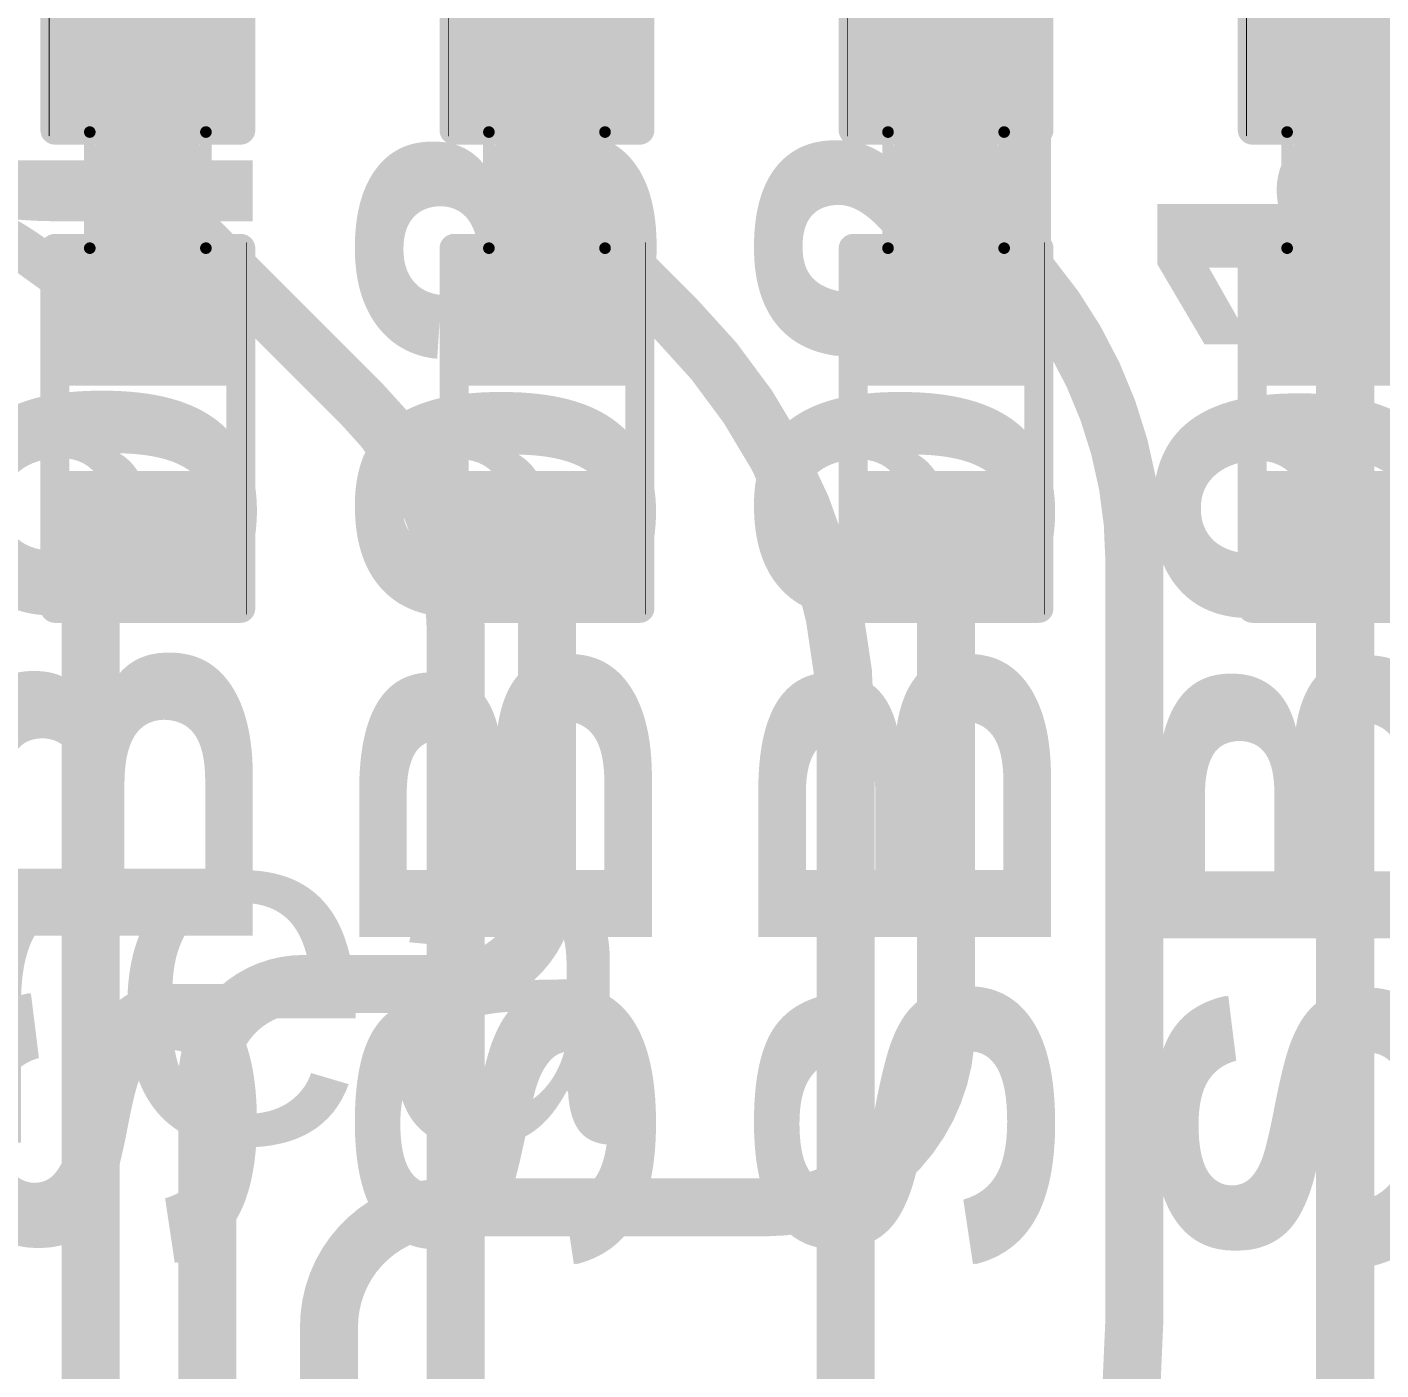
# Model space of a CAD drawing. Header units: inches. Extents: x 3 to 457, y -41 to 239.
# Drawn here: x 114.78 to 120.71, y 149.26 to 155.14 of the extents above; entities that cross this region are included whole.
import ezdxf

# ---------------------------------------------------------------- set-up
doc = ezdxf.new("R2010")
doc.units = ezdxf.units.IN
for name, color, linetype in [('Bottom Layer', 5, 'Continuous'), ('Drill Drawing', 1, 'Continuous'), ('Fabrication', 76, 'Continuous'), ('Top Layer', 1, 'Continuous'), ('Top Overlay', 2, 'Continuous'), ('Top Paste', 8, 'Continuous'), ('Top Solder', 216, 'Continuous'), ('Via Holes', 16, 'Continuous')]:
    doc.layers.add(name, color=color, linetype=linetype)
doc.styles.add('Arial', font='', dxfattribs={"height": 0.2})
doc.styles.add('Arial Black_Bold', font='', dxfattribs={"height": 0.2})
doc.styles.get('Arial').set_extended_font_data('Arial')
doc.styles.get('Arial Black_Bold').set_extended_font_data('Arial Black', bold=True)

# ---------------------------------------------------------------- blocks, each defined once
blk = doc.blocks.new('S______B______0402_151')
at = {"layer": 'Top Layer'}
for points in [[(-0.6985, -0.3175), (-0.6985, 0.3175), (-0.2413, 0.3175), (-0.2413, -0.3175)], [(0.2413, -0.3175), (0.2413, 0.3175), (0.6985, 0.3175), (0.6985, -0.3175)]]:
    blk.add_hatch(color=1, dxfattribs=at).paths.add_polyline_path(points)
at = {"layer": 'Top Paste'}
for points in [[(-0.6985, -0.3175), (-0.6985, 0.3175), (-0.2413, 0.3175), (-0.2413, -0.3175)], [(0.2413, -0.3175), (0.2413, 0.3175), (0.6985, 0.3175), (0.6985, -0.3175)]]:
    blk.add_hatch(color=8, dxfattribs=at).paths.add_polyline_path(points)
at = {"layer": 'Top Solder'}
for points in [[(-0.7535, -0.3725), (-0.7535, 0.3725), (-0.1863, 0.3725), (-0.1863, -0.3725)], [(0.1863, -0.3725), (0.1863, 0.3725), (0.7535, 0.3725), (0.7535, -0.3725)]]:
    blk.add_hatch(color=216, dxfattribs=at).paths.add_polyline_path(points)
at = {"layer": 'Top Overlay'}
for points in [[(-0.7874, 0.4064, 0.127, 0.127, 0), (-0.7874, -0.4064, 0.127, 0.127, 0)], [(-0.7874, 0.4064, 0.127, 0.127, 0), (0.7874, 0.4064, 0.127, 0.127, 0)], [(0.7874, 0.4064, 0.127, 0.127, 0), (0.7874, -0.4064, 0.127, 0.127, 0)], [(-0.7874, -0.4064, 0.127, 0.127, 0), (0.7874, -0.4064, 0.127, 0.127, 0)], [(-0.8128, -0.4318, 0.00323, 0.00323, 0), (0.8128, -0.4318, 0.00323, 0.00323, 0)]]:
    blk.add_lwpolyline(points, format="xyseb", dxfattribs=at)
for points in [[(-0.8191, 0.4064, 0.0635, 0.0635, 1), (-0.7556, 0.4064, 0.0635, 0.0635, 1)], [(-0.8191, 0.4064, 0.0635, 0.0635, 1), (-0.7556, 0.4064, 0.0635, 0.0635, 1)], [(0.7556, 0.4064, 0.0635, 0.0635, 1), (0.8191, 0.4064, 0.0635, 0.0635, 1)], [(0.7556, 0.4064, 0.0635, 0.0635, 1), (0.8191, 0.4064, 0.0635, 0.0635, 1)], [(-0.8191, -0.4064, 0.0635, 0.0635, 1), (-0.7556, -0.4064, 0.0635, 0.0635, 1)], [(-0.8191, -0.4064, 0.0635, 0.0635, 1), (-0.7556, -0.4064, 0.0635, 0.0635, 1)], [(0.7556, -0.4064, 0.0635, 0.0635, 1), (0.8191, -0.4064, 0.0635, 0.0635, 1)], [(0.7556, -0.4064, 0.0635, 0.0635, 1), (0.8191, -0.4064, 0.0635, 0.0635, 1)], [(-0.8136, -0.4318, 0.00161, 0.00161, 1), (-0.812, -0.4318, 0.00161, 0.00161, 1)], [(0.812, -0.4318, 0.00161, 0.00161, 1), (0.8136, -0.4318, 0.00161, 0.00161, 1)]]:
    blk.add_lwpolyline(points, format="xyseb", close=True, dxfattribs=at)
at = {"layer": 'Top Overlay', "style": 'Arial Black_Bold'}
blk.add_text('SB91', height=1.27, dxfattribs=at).set_placement((-3.7214, -0.4485))
blk = doc.blocks.new('S______B______0402_152')
at = {"layer": 'Top Layer'}
for points in [[(-0.6985, -0.3175), (-0.6985, 0.3175), (-0.2413, 0.3175), (-0.2413, -0.3175)], [(0.2413, -0.3175), (0.2413, 0.3175), (0.6985, 0.3175), (0.6985, -0.3175)]]:
    blk.add_hatch(color=1, dxfattribs=at).paths.add_polyline_path(points)
at = {"layer": 'Top Paste'}
for points in [[(-0.6985, -0.3175), (-0.6985, 0.3175), (-0.2413, 0.3175), (-0.2413, -0.3175)], [(0.2413, -0.3175), (0.2413, 0.3175), (0.6985, 0.3175), (0.6985, -0.3175)]]:
    blk.add_hatch(color=8, dxfattribs=at).paths.add_polyline_path(points)
at = {"layer": 'Top Solder'}
for points in [[(-0.7535, -0.3725), (-0.7535, 0.3725), (-0.1863, 0.3725), (-0.1863, -0.3725)], [(0.1863, -0.3725), (0.1863, 0.3725), (0.7535, 0.3725), (0.7535, -0.3725)]]:
    blk.add_hatch(color=216, dxfattribs=at).paths.add_polyline_path(points)
at = {"layer": 'Top Overlay'}
for points in [[(-0.7874, 0.4064, 0.127, 0.127, 0), (-0.7874, -0.4064, 0.127, 0.127, 0)], [(-0.7874, 0.4064, 0.127, 0.127, 0), (0.7874, 0.4064, 0.127, 0.127, 0)], [(0.7874, 0.4064, 0.127, 0.127, 0), (0.7874, -0.4064, 0.127, 0.127, 0)], [(-0.7874, -0.4064, 0.127, 0.127, 0), (0.7874, -0.4064, 0.127, 0.127, 0)], [(-0.8128, -0.4318, 0.00323, 0.00323, 0), (0.8128, -0.4318, 0.00323, 0.00323, 0)]]:
    blk.add_lwpolyline(points, format="xyseb", dxfattribs=at)
for points in [[(-0.8191, 0.4064, 0.0635, 0.0635, 1), (-0.7556, 0.4064, 0.0635, 0.0635, 1)], [(-0.8191, 0.4064, 0.0635, 0.0635, 1), (-0.7556, 0.4064, 0.0635, 0.0635, 1)], [(0.7556, 0.4064, 0.0635, 0.0635, 1), (0.8191, 0.4064, 0.0635, 0.0635, 1)], [(0.7556, 0.4064, 0.0635, 0.0635, 1), (0.8191, 0.4064, 0.0635, 0.0635, 1)], [(-0.8191, -0.4064, 0.0635, 0.0635, 1), (-0.7556, -0.4064, 0.0635, 0.0635, 1)], [(-0.8191, -0.4064, 0.0635, 0.0635, 1), (-0.7556, -0.4064, 0.0635, 0.0635, 1)], [(0.7556, -0.4064, 0.0635, 0.0635, 1), (0.8191, -0.4064, 0.0635, 0.0635, 1)], [(0.7556, -0.4064, 0.0635, 0.0635, 1), (0.8191, -0.4064, 0.0635, 0.0635, 1)], [(-0.8136, -0.4318, 0.00161, 0.00161, 1), (-0.812, -0.4318, 0.00161, 0.00161, 1)], [(0.812, -0.4318, 0.00161, 0.00161, 1), (0.8136, -0.4318, 0.00161, 0.00161, 1)]]:
    blk.add_lwpolyline(points, format="xyseb", close=True, dxfattribs=at)
at = {"layer": 'Top Overlay', "style": 'Arial Black_Bold'}
blk.add_text('SB93', height=1.27, dxfattribs=at).set_placement((-3.7155, -0.4485))
blk = doc.blocks.new('S______B______0402_153')
at = {"layer": 'Top Layer'}
for points in [[(-0.6985, -0.3175), (-0.6985, 0.3175), (-0.2413, 0.3175), (-0.2413, -0.3175)], [(0.2413, -0.3175), (0.2413, 0.3175), (0.6985, 0.3175), (0.6985, -0.3175)]]:
    blk.add_hatch(color=1, dxfattribs=at).paths.add_polyline_path(points)
at = {"layer": 'Top Paste'}
for points in [[(-0.6985, -0.3175), (-0.6985, 0.3175), (-0.2413, 0.3175), (-0.2413, -0.3175)], [(0.2413, -0.3175), (0.2413, 0.3175), (0.6985, 0.3175), (0.6985, -0.3175)]]:
    blk.add_hatch(color=8, dxfattribs=at).paths.add_polyline_path(points)
at = {"layer": 'Top Solder'}
for points in [[(-0.7535, -0.3725), (-0.7535, 0.3725), (-0.1863, 0.3725), (-0.1863, -0.3725)], [(0.1863, -0.3725), (0.1863, 0.3725), (0.7535, 0.3725), (0.7535, -0.3725)]]:
    blk.add_hatch(color=216, dxfattribs=at).paths.add_polyline_path(points)
at = {"layer": 'Top Overlay'}
for points in [[(-0.7874, 0.4064, 0.127, 0.127, 0), (-0.7874, -0.4064, 0.127, 0.127, 0)], [(-0.7874, 0.4064, 0.127, 0.127, 0), (0.7874, 0.4064, 0.127, 0.127, 0)], [(0.7874, 0.4064, 0.127, 0.127, 0), (0.7874, -0.4064, 0.127, 0.127, 0)], [(-0.7874, -0.4064, 0.127, 0.127, 0), (0.7874, -0.4064, 0.127, 0.127, 0)], [(-0.8128, -0.4318, 0.00323, 0.00323, 0), (0.8128, -0.4318, 0.00323, 0.00323, 0)]]:
    blk.add_lwpolyline(points, format="xyseb", dxfattribs=at)
for points in [[(-0.8191, 0.4064, 0.0635, 0.0635, 1), (-0.7556, 0.4064, 0.0635, 0.0635, 1)], [(-0.8191, 0.4064, 0.0635, 0.0635, 1), (-0.7556, 0.4064, 0.0635, 0.0635, 1)], [(0.7556, 0.4064, 0.0635, 0.0635, 1), (0.8191, 0.4064, 0.0635, 0.0635, 1)], [(0.7556, 0.4064, 0.0635, 0.0635, 1), (0.8191, 0.4064, 0.0635, 0.0635, 1)], [(-0.8191, -0.4064, 0.0635, 0.0635, 1), (-0.7556, -0.4064, 0.0635, 0.0635, 1)], [(-0.8191, -0.4064, 0.0635, 0.0635, 1), (-0.7556, -0.4064, 0.0635, 0.0635, 1)], [(0.7556, -0.4064, 0.0635, 0.0635, 1), (0.8191, -0.4064, 0.0635, 0.0635, 1)], [(0.7556, -0.4064, 0.0635, 0.0635, 1), (0.8191, -0.4064, 0.0635, 0.0635, 1)], [(-0.8136, -0.4318, 0.00161, 0.00161, 1), (-0.812, -0.4318, 0.00161, 0.00161, 1)], [(0.812, -0.4318, 0.00161, 0.00161, 1), (0.8136, -0.4318, 0.00161, 0.00161, 1)]]:
    blk.add_lwpolyline(points, format="xyseb", close=True, dxfattribs=at)
at = {"layer": 'Top Overlay', "style": 'Arial Black_Bold'}
blk.add_text('SB92', height=1.27, dxfattribs=at).set_placement((-3.7155, -0.4485))
blk = doc.blocks.new('S______B______0402_154')
at = {"layer": 'Top Layer'}
for points in [[(-0.6985, -0.3175), (-0.6985, 0.3175), (-0.2413, 0.3175), (-0.2413, -0.3175)], [(0.2413, -0.3175), (0.2413, 0.3175), (0.6985, 0.3175), (0.6985, -0.3175)]]:
    blk.add_hatch(color=1, dxfattribs=at).paths.add_polyline_path(points)
at = {"layer": 'Top Paste'}
for points in [[(-0.6985, -0.3175), (-0.6985, 0.3175), (-0.2413, 0.3175), (-0.2413, -0.3175)], [(0.2413, -0.3175), (0.2413, 0.3175), (0.6985, 0.3175), (0.6985, -0.3175)]]:
    blk.add_hatch(color=8, dxfattribs=at).paths.add_polyline_path(points)
at = {"layer": 'Top Solder'}
for points in [[(-0.7535, -0.3725), (-0.7535, 0.3725), (-0.1863, 0.3725), (-0.1863, -0.3725)], [(0.1863, -0.3725), (0.1863, 0.3725), (0.7535, 0.3725), (0.7535, -0.3725)]]:
    blk.add_hatch(color=216, dxfattribs=at).paths.add_polyline_path(points)
at = {"layer": 'Top Overlay'}
for points in [[(-0.7874, 0.4064, 0.127, 0.127, 0), (-0.7874, -0.4064, 0.127, 0.127, 0)], [(-0.7874, 0.4064, 0.127, 0.127, 0), (0.7874, 0.4064, 0.127, 0.127, 0)], [(0.7874, 0.4064, 0.127, 0.127, 0), (0.7874, -0.4064, 0.127, 0.127, 0)], [(-0.7874, -0.4064, 0.127, 0.127, 0), (0.7874, -0.4064, 0.127, 0.127, 0)], [(-0.8128, -0.4318, 0.00323, 0.00323, 0), (0.8128, -0.4318, 0.00323, 0.00323, 0)]]:
    blk.add_lwpolyline(points, format="xyseb", dxfattribs=at)
for points in [[(-0.8191, 0.4064, 0.0635, 0.0635, 1), (-0.7556, 0.4064, 0.0635, 0.0635, 1)], [(-0.8191, 0.4064, 0.0635, 0.0635, 1), (-0.7556, 0.4064, 0.0635, 0.0635, 1)], [(0.7556, 0.4064, 0.0635, 0.0635, 1), (0.8191, 0.4064, 0.0635, 0.0635, 1)], [(0.7556, 0.4064, 0.0635, 0.0635, 1), (0.8191, 0.4064, 0.0635, 0.0635, 1)], [(-0.8191, -0.4064, 0.0635, 0.0635, 1), (-0.7556, -0.4064, 0.0635, 0.0635, 1)], [(-0.8191, -0.4064, 0.0635, 0.0635, 1), (-0.7556, -0.4064, 0.0635, 0.0635, 1)], [(0.7556, -0.4064, 0.0635, 0.0635, 1), (0.8191, -0.4064, 0.0635, 0.0635, 1)], [(0.7556, -0.4064, 0.0635, 0.0635, 1), (0.8191, -0.4064, 0.0635, 0.0635, 1)], [(-0.8136, -0.4318, 0.00161, 0.00161, 1), (-0.812, -0.4318, 0.00161, 0.00161, 1)], [(0.812, -0.4318, 0.00161, 0.00161, 1), (0.8136, -0.4318, 0.00161, 0.00161, 1)]]:
    blk.add_lwpolyline(points, format="xyseb", close=True, dxfattribs=at)
at = {"layer": 'Top Overlay', "style": 'Arial Black_Bold'}
blk.add_text('SB94', height=1.27, dxfattribs=at).set_placement((-3.7098, -0.4485))
blk = doc.blocks.new('R___0402_213')
at = {"layer": 'Top Layer'}
for points in [[(-0.6985, -0.3175), (-0.6985, 0.3175), (-0.2413, 0.3175), (-0.2413, -0.3175)], [(0.2413, -0.3175), (0.2413, 0.3175), (0.6985, 0.3175), (0.6985, -0.3175)]]:
    blk.add_hatch(color=1, dxfattribs=at).paths.add_polyline_path(points)
at = {"layer": 'Top Paste'}
for points in [[(-0.6985, -0.3175), (-0.6985, 0.3175), (-0.2413, 0.3175), (-0.2413, -0.3175)], [(0.2413, -0.3175), (0.2413, 0.3175), (0.6985, 0.3175), (0.6985, -0.3175)]]:
    blk.add_hatch(color=8, dxfattribs=at).paths.add_polyline_path(points)
at = {"layer": 'Top Solder'}
for points in [[(-0.7535, -0.3725), (-0.7535, 0.3725), (-0.1863, 0.3725), (-0.1863, -0.3725)], [(0.1863, -0.3725), (0.1863, 0.3725), (0.7535, 0.3725), (0.7535, -0.3725)]]:
    blk.add_hatch(color=216, dxfattribs=at).paths.add_polyline_path(points)
at = {"layer": 'Top Overlay'}
for points in [[(0.7874, 0.4064, 0.127, 0.127, 0), (-0.7874, 0.4064, 0.127, 0.127, 0)], [(-0.7874, -0.4064, 0.127, 0.127, 0), (-0.7874, 0.4064, 0.127, 0.127, 0)], [(0.7874, -0.4064, 0.127, 0.127, 0), (0.7874, 0.4064, 0.127, 0.127, 0)], [(0.7874, -0.4064, 0.127, 0.127, 0), (-0.7874, -0.4064, 0.127, 0.127, 0)], [(0.8128, -0.4318, 0.00323, 0.00323, 0), (-0.8128, -0.4318, 0.00323, 0.00323, 0)]]:
    blk.add_lwpolyline(points, format="xyseb", dxfattribs=at)
for points in [[(-0.8191, 0.4064, 0.0635, 0.0635, 1), (-0.7556, 0.4064, 0.0635, 0.0635, 1)], [(-0.8191, 0.4064, 0.0635, 0.0635, 1), (-0.7556, 0.4064, 0.0635, 0.0635, 1)], [(0.7556, 0.4064, 0.0635, 0.0635, 1), (0.8191, 0.4064, 0.0635, 0.0635, 1)], [(0.7556, 0.4064, 0.0635, 0.0635, 1), (0.8191, 0.4064, 0.0635, 0.0635, 1)], [(-0.8191, -0.4064, 0.0635, 0.0635, 1), (-0.7556, -0.4064, 0.0635, 0.0635, 1)], [(-0.8191, -0.4064, 0.0635, 0.0635, 1), (-0.7556, -0.4064, 0.0635, 0.0635, 1)], [(0.7556, -0.4064, 0.0635, 0.0635, 1), (0.8191, -0.4064, 0.0635, 0.0635, 1)], [(0.7556, -0.4064, 0.0635, 0.0635, 1), (0.8191, -0.4064, 0.0635, 0.0635, 1)], [(-0.8136, -0.4318, 0.00161, 0.00161, 1), (-0.812, -0.4318, 0.00161, 0.00161, 1)], [(0.812, -0.4318, 0.00161, 0.00161, 1), (0.8136, -0.4318, 0.00161, 0.00161, 1)]]:
    blk.add_lwpolyline(points, format="xyseb", close=True, dxfattribs=at)
blk = doc.blocks.new('R___0402_214')
at = {"layer": 'Top Layer'}
for points in [[(-0.6985, -0.3175), (-0.6985, 0.3175), (-0.2413, 0.3175), (-0.2413, -0.3175)], [(0.2413, -0.3175), (0.2413, 0.3175), (0.6985, 0.3175), (0.6985, -0.3175)]]:
    blk.add_hatch(color=1, dxfattribs=at).paths.add_polyline_path(points)
at = {"layer": 'Top Paste'}
for points in [[(-0.6985, -0.3175), (-0.6985, 0.3175), (-0.2413, 0.3175), (-0.2413, -0.3175)], [(0.2413, -0.3175), (0.2413, 0.3175), (0.6985, 0.3175), (0.6985, -0.3175)]]:
    blk.add_hatch(color=8, dxfattribs=at).paths.add_polyline_path(points)
at = {"layer": 'Top Solder'}
for points in [[(-0.7535, -0.3725), (-0.7535, 0.3725), (-0.1863, 0.3725), (-0.1863, -0.3725)], [(0.1863, -0.3725), (0.1863, 0.3725), (0.7535, 0.3725), (0.7535, -0.3725)]]:
    blk.add_hatch(color=216, dxfattribs=at).paths.add_polyline_path(points)
at = {"layer": 'Top Overlay'}
for points in [[(0.7874, 0.4064, 0.127, 0.127, 0), (-0.7874, 0.4064, 0.127, 0.127, 0)], [(-0.7874, -0.4064, 0.127, 0.127, 0), (-0.7874, 0.4064, 0.127, 0.127, 0)], [(0.7874, -0.4064, 0.127, 0.127, 0), (0.7874, 0.4064, 0.127, 0.127, 0)], [(0.7874, -0.4064, 0.127, 0.127, 0), (-0.7874, -0.4064, 0.127, 0.127, 0)], [(0.8128, -0.4318, 0.00323, 0.00323, 0), (-0.8128, -0.4318, 0.00323, 0.00323, 0)]]:
    blk.add_lwpolyline(points, format="xyseb", dxfattribs=at)
for points in [[(-0.8191, 0.4064, 0.0635, 0.0635, 1), (-0.7556, 0.4064, 0.0635, 0.0635, 1)], [(-0.8191, 0.4064, 0.0635, 0.0635, 1), (-0.7556, 0.4064, 0.0635, 0.0635, 1)], [(0.7556, 0.4064, 0.0635, 0.0635, 1), (0.8191, 0.4064, 0.0635, 0.0635, 1)], [(0.7556, 0.4064, 0.0635, 0.0635, 1), (0.8191, 0.4064, 0.0635, 0.0635, 1)], [(-0.8191, -0.4064, 0.0635, 0.0635, 1), (-0.7556, -0.4064, 0.0635, 0.0635, 1)], [(-0.8191, -0.4064, 0.0635, 0.0635, 1), (-0.7556, -0.4064, 0.0635, 0.0635, 1)], [(0.7556, -0.4064, 0.0635, 0.0635, 1), (0.8191, -0.4064, 0.0635, 0.0635, 1)], [(0.7556, -0.4064, 0.0635, 0.0635, 1), (0.8191, -0.4064, 0.0635, 0.0635, 1)], [(-0.8136, -0.4318, 0.00161, 0.00161, 1), (-0.812, -0.4318, 0.00161, 0.00161, 1)], [(0.812, -0.4318, 0.00161, 0.00161, 1), (0.8136, -0.4318, 0.00161, 0.00161, 1)]]:
    blk.add_lwpolyline(points, format="xyseb", close=True, dxfattribs=at)
blk = doc.blocks.new('R___0402_216')
at = {"layer": 'Top Layer'}
for points in [[(-0.6985, -0.3175), (-0.6985, 0.3175), (-0.2413, 0.3175), (-0.2413, -0.3175)], [(0.2413, -0.3175), (0.2413, 0.3175), (0.6985, 0.3175), (0.6985, -0.3175)]]:
    blk.add_hatch(color=1, dxfattribs=at).paths.add_polyline_path(points)
at = {"layer": 'Top Paste'}
for points in [[(-0.6985, -0.3175), (-0.6985, 0.3175), (-0.2413, 0.3175), (-0.2413, -0.3175)], [(0.2413, -0.3175), (0.2413, 0.3175), (0.6985, 0.3175), (0.6985, -0.3175)]]:
    blk.add_hatch(color=8, dxfattribs=at).paths.add_polyline_path(points)
at = {"layer": 'Top Solder'}
for points in [[(-0.7535, -0.3725), (-0.7535, 0.3725), (-0.1863, 0.3725), (-0.1863, -0.3725)], [(0.1863, -0.3725), (0.1863, 0.3725), (0.7535, 0.3725), (0.7535, -0.3725)]]:
    blk.add_hatch(color=216, dxfattribs=at).paths.add_polyline_path(points)
at = {"layer": 'Top Overlay'}
for points in [[(0.7874, 0.4064, 0.127, 0.127, 0), (-0.7874, 0.4064, 0.127, 0.127, 0)], [(-0.7874, -0.4064, 0.127, 0.127, 0), (-0.7874, 0.4064, 0.127, 0.127, 0)], [(0.7874, -0.4064, 0.127, 0.127, 0), (0.7874, 0.4064, 0.127, 0.127, 0)], [(0.7874, -0.4064, 0.127, 0.127, 0), (-0.7874, -0.4064, 0.127, 0.127, 0)], [(0.8128, -0.4318, 0.00323, 0.00323, 0), (-0.8128, -0.4318, 0.00323, 0.00323, 0)]]:
    blk.add_lwpolyline(points, format="xyseb", dxfattribs=at)
for points in [[(-0.8191, 0.4064, 0.0635, 0.0635, 1), (-0.7556, 0.4064, 0.0635, 0.0635, 1)], [(-0.8191, 0.4064, 0.0635, 0.0635, 1), (-0.7556, 0.4064, 0.0635, 0.0635, 1)], [(0.7556, 0.4064, 0.0635, 0.0635, 1), (0.8191, 0.4064, 0.0635, 0.0635, 1)], [(0.7556, 0.4064, 0.0635, 0.0635, 1), (0.8191, 0.4064, 0.0635, 0.0635, 1)], [(-0.8191, -0.4064, 0.0635, 0.0635, 1), (-0.7556, -0.4064, 0.0635, 0.0635, 1)], [(-0.8191, -0.4064, 0.0635, 0.0635, 1), (-0.7556, -0.4064, 0.0635, 0.0635, 1)], [(0.7556, -0.4064, 0.0635, 0.0635, 1), (0.8191, -0.4064, 0.0635, 0.0635, 1)], [(0.7556, -0.4064, 0.0635, 0.0635, 1), (0.8191, -0.4064, 0.0635, 0.0635, 1)], [(-0.8136, -0.4318, 0.00161, 0.00161, 1), (-0.812, -0.4318, 0.00161, 0.00161, 1)], [(0.812, -0.4318, 0.00161, 0.00161, 1), (0.8136, -0.4318, 0.00161, 0.00161, 1)]]:
    blk.add_lwpolyline(points, format="xyseb", close=True, dxfattribs=at)
blk = doc.blocks.new('R___0402_217')
at = {"layer": 'Top Layer'}
for points in [[(-0.6985, -0.3175), (-0.6985, 0.3175), (-0.2413, 0.3175), (-0.2413, -0.3175)], [(0.2413, -0.3175), (0.2413, 0.3175), (0.6985, 0.3175), (0.6985, -0.3175)]]:
    blk.add_hatch(color=1, dxfattribs=at).paths.add_polyline_path(points)
at = {"layer": 'Top Paste'}
for points in [[(-0.6985, -0.3175), (-0.6985, 0.3175), (-0.2413, 0.3175), (-0.2413, -0.3175)], [(0.2413, -0.3175), (0.2413, 0.3175), (0.6985, 0.3175), (0.6985, -0.3175)]]:
    blk.add_hatch(color=8, dxfattribs=at).paths.add_polyline_path(points)
at = {"layer": 'Top Solder'}
for points in [[(-0.7535, -0.3725), (-0.7535, 0.3725), (-0.1863, 0.3725), (-0.1863, -0.3725)], [(0.1863, -0.3725), (0.1863, 0.3725), (0.7535, 0.3725), (0.7535, -0.3725)]]:
    blk.add_hatch(color=216, dxfattribs=at).paths.add_polyline_path(points)
at = {"layer": 'Top Overlay'}
for points in [[(0.7874, 0.4064, 0.127, 0.127, 0), (-0.7874, 0.4064, 0.127, 0.127, 0)], [(-0.7874, -0.4064, 0.127, 0.127, 0), (-0.7874, 0.4064, 0.127, 0.127, 0)], [(0.7874, -0.4064, 0.127, 0.127, 0), (0.7874, 0.4064, 0.127, 0.127, 0)], [(0.7874, -0.4064, 0.127, 0.127, 0), (-0.7874, -0.4064, 0.127, 0.127, 0)], [(0.8128, -0.4318, 0.00323, 0.00323, 0), (-0.8128, -0.4318, 0.00323, 0.00323, 0)]]:
    blk.add_lwpolyline(points, format="xyseb", dxfattribs=at)
for points in [[(-0.8191, 0.4064, 0.0635, 0.0635, 1), (-0.7556, 0.4064, 0.0635, 0.0635, 1)], [(-0.8191, 0.4064, 0.0635, 0.0635, 1), (-0.7556, 0.4064, 0.0635, 0.0635, 1)], [(0.7556, 0.4064, 0.0635, 0.0635, 1), (0.8191, 0.4064, 0.0635, 0.0635, 1)], [(0.7556, 0.4064, 0.0635, 0.0635, 1), (0.8191, 0.4064, 0.0635, 0.0635, 1)], [(-0.8191, -0.4064, 0.0635, 0.0635, 1), (-0.7556, -0.4064, 0.0635, 0.0635, 1)], [(-0.8191, -0.4064, 0.0635, 0.0635, 1), (-0.7556, -0.4064, 0.0635, 0.0635, 1)], [(0.7556, -0.4064, 0.0635, 0.0635, 1), (0.8191, -0.4064, 0.0635, 0.0635, 1)], [(0.7556, -0.4064, 0.0635, 0.0635, 1), (0.8191, -0.4064, 0.0635, 0.0635, 1)], [(-0.8136, -0.4318, 0.00161, 0.00161, 1), (-0.812, -0.4318, 0.00161, 0.00161, 1)], [(0.812, -0.4318, 0.00161, 0.00161, 1), (0.8136, -0.4318, 0.00161, 0.00161, 1)]]:
    blk.add_lwpolyline(points, format="xyseb", close=True, dxfattribs=at)

msp = doc.modelspace()

# ---------------------------------------------------------------- hatches: boundary and pattern name
at = {"layer": 'Bottom Layer'}
h = msp.add_hatch(color=5, dxfattribs=at)
edge = h.paths.add_edge_path()
edge.add_arc((115.311, 154.4235), 0.3, 0, 360)
h = msp.add_hatch(color=5, dxfattribs=at)
edge = h.paths.add_edge_path()
edge.add_arc((117.057, 154.4235), 0.3, 0, 360)
h = msp.add_hatch(color=5, dxfattribs=at)
edge = h.paths.add_edge_path()
edge.add_arc((118.803, 154.4235), 0.3, 0, 360)
h = msp.add_hatch(color=5, dxfattribs=at)
edge = h.paths.add_edge_path()
edge.add_arc((120.549, 154.4235), 0.3, 0, 360)
at = {"layer": 'Top Layer'}
h = msp.add_hatch(color=1, dxfattribs=at)
edge = h.paths.add_edge_path()
edge.add_arc((115.311, 154.4235), 0.3, 0, 360)
h = msp.add_hatch(color=1, dxfattribs=at)
edge = h.paths.add_edge_path()
edge.add_arc((117.057, 154.4235), 0.3, 0, 360)
h = msp.add_hatch(color=1, dxfattribs=at)
edge = h.paths.add_edge_path()
edge.add_arc((118.803, 154.4235), 0.3, 0, 360)
h = msp.add_hatch(color=1, dxfattribs=at)
edge = h.paths.add_edge_path()
edge.add_arc((120.549, 154.4235), 0.3, 0, 360)
at = {"layer": 'Via Holes'}
h = msp.add_hatch(color=7, dxfattribs=at)
edge = h.paths.add_edge_path()
edge.add_arc((115.311, 154.4235), 0.15, 0, 360)
h = msp.add_hatch(color=7, dxfattribs=at)
edge = h.paths.add_edge_path()
edge.add_arc((117.057, 154.4235), 0.15, 0, 360)
h = msp.add_hatch(color=7, dxfattribs=at)
edge = h.paths.add_edge_path()
edge.add_arc((118.803, 154.4235), 0.15, 0, 360)
h = msp.add_hatch(color=7, dxfattribs=at)
edge = h.paths.add_edge_path()
edge.add_arc((120.549, 154.4235), 0.15, 0, 360)

# ---------------------------------------------------------------- linework, layer by layer
at = {"layer": 'Bottom Layer'}
for points in [[(115.311, 154.4235, 0.254, 0.254, 0), (116.2482, 153.4863, 0.254, 0.254, 0)], [(117.057, 154.4235, 0.254, 0.254, 0), (117.6201, 153.8604, 0.254, 0.254, 0)], [(118.803, 154.4235, 0.254, 0.254, 0), (119.0611, 154.1654, 0.254, 0.254, 0)], [(120.549, 148.6819, 0.254, 0.254, 0), (120.549, 154.4235, 0.254, 0.254, 0)], [(119.0611, 154.1654, 0.254, 0.254, -0.198913), (119.6269, 152.7994, 0.254, 0.254, 0)], [(117.6201, 153.8604, 0.254, 0.254, -0.198912), (118.364, 152.0644, 0.254, 0.254, 0)], [(116.2482, 153.4863, 0.254, 0.254, -0.198912), (116.6581, 152.4966, 0.254, 0.254, 0)], [(119.6269, 149.4852, 0.254, 0.254, 0), (119.6269, 152.7994, 0.254, 0.254, 0)], [(116.6581, 149.0685, 0.254, 0.254, 0), (116.6581, 152.4966, 0.254, 0.254, 0)], [(118.364, 149.0451, 0.254, 0.254, 0), (118.364, 152.0644, 0.254, 0.254, 0)], [(119.6269, 149.484, 0.254, 0.254, -0.198948), (118.4173, 146.5643, 0.254, 0.254, 0)], [(119.6269, 149.484, 0.254, 0.254, 0), (119.6269, 149.4852, 0.254, 0.254, 0)]]:
    msp.add_lwpolyline(points, format="xyseb", dxfattribs=at)
for points in [[(115.2475, 154.4235, 0.127, 0.127, 1), (115.3745, 154.4235, 0.127, 0.127, 1)], [(116.9935, 154.4235, 0.127, 0.127, 1), (117.1205, 154.4235, 0.127, 0.127, 1)], [(118.7395, 154.4235, 0.127, 0.127, 1), (118.8665, 154.4235, 0.127, 0.127, 1)], [(120.4855, 154.4235, 0.127, 0.127, 1), (120.6125, 154.4235, 0.127, 0.127, 1)], [(118.9976, 154.1654, 0.127, 0.127, 1), (119.1246, 154.1654, 0.127, 0.127, 1)], [(118.9976, 154.1654, 0.127, 0.127, 1), (119.1246, 154.1654, 0.127, 0.127, 1)], [(117.5566, 153.8604, 0.127, 0.127, 1), (117.6836, 153.8604, 0.127, 0.127, 1)], [(117.5566, 153.8604, 0.127, 0.127, 1), (117.6836, 153.8604, 0.127, 0.127, 1)], [(116.1847, 153.4863, 0.127, 0.127, 1), (116.3117, 153.4863, 0.127, 0.127, 1)], [(116.1847, 153.4863, 0.127, 0.127, 1), (116.3117, 153.4863, 0.127, 0.127, 1)], [(119.5634, 152.7994, 0.127, 0.127, 1), (119.6904, 152.7994, 0.127, 0.127, 1)], [(119.5634, 152.7994, 0.127, 0.127, 1), (119.6904, 152.7994, 0.127, 0.127, 1)], [(116.5946, 152.4966, 0.127, 0.127, 1), (116.7216, 152.4966, 0.127, 0.127, 1)], [(116.5946, 152.4966, 0.127, 0.127, 1), (116.7216, 152.4966, 0.127, 0.127, 1)], [(118.3005, 152.0644, 0.127, 0.127, 1), (118.4275, 152.0644, 0.127, 0.127, 1)], [(118.3005, 152.0644, 0.127, 0.127, 1), (118.4275, 152.0644, 0.127, 0.127, 1)], [(119.5634, 149.4852, 0.127, 0.127, 1), (119.6904, 149.4852, 0.127, 0.127, 1)], [(119.5634, 149.4852, 0.127, 0.127, 1), (119.6904, 149.4852, 0.127, 0.127, 1)], [(119.5634, 149.484, 0.127, 0.127, 1), (119.6904, 149.484, 0.127, 0.127, 1)], [(119.5634, 149.484, 0.127, 0.127, 1), (119.6904, 149.484, 0.127, 0.127, 1)]]:
    msp.add_lwpolyline(points, format="xyseb", close=True, dxfattribs=at)
at = {"layer": 'Drill Drawing'}
for points in [[(115.057, 154.6775, 0.0508, 0.0508, 0), (115.565, 154.6775, 0.0508, 0.0508, 0)], [(115.057, 154.1695, 0.0508, 0.0508, 0), (115.057, 154.6775, 0.0508, 0.0508, 0)], [(115.565, 154.1695, 0.0508, 0.0508, 0), (115.565, 154.6775, 0.0508, 0.0508, 0)], [(116.803, 154.6775, 0.0508, 0.0508, 0), (117.311, 154.6775, 0.0508, 0.0508, 0)], [(116.803, 154.1695, 0.0508, 0.0508, 0), (116.803, 154.6775, 0.0508, 0.0508, 0)], [(117.311, 154.1695, 0.0508, 0.0508, 0), (117.311, 154.6775, 0.0508, 0.0508, 0)], [(118.549, 154.6775, 0.0508, 0.0508, 0), (119.057, 154.6775, 0.0508, 0.0508, 0)], [(118.549, 154.1695, 0.0508, 0.0508, 0), (118.549, 154.6775, 0.0508, 0.0508, 0)], [(119.057, 154.1695, 0.0508, 0.0508, 0), (119.057, 154.6775, 0.0508, 0.0508, 0)], [(120.295, 154.6775, 0.0508, 0.0508, 0), (120.803, 154.6775, 0.0508, 0.0508, 0)], [(120.295, 154.1695, 0.0508, 0.0508, 0), (120.295, 154.6775, 0.0508, 0.0508, 0)], [(115.057, 154.1695, 0.0508, 0.0508, 0), (115.565, 154.1695, 0.0508, 0.0508, 0)], [(116.803, 154.1695, 0.0508, 0.0508, 0), (117.311, 154.1695, 0.0508, 0.0508, 0)], [(118.549, 154.1695, 0.0508, 0.0508, 0), (119.057, 154.1695, 0.0508, 0.0508, 0)], [(120.295, 154.1695, 0.0508, 0.0508, 0), (120.803, 154.1695, 0.0508, 0.0508, 0)]]:
    msp.add_lwpolyline(points, format="xyseb", dxfattribs=at)
for points in [[(115.0443, 154.6775, 0.0254, 0.0254, 1), (115.0697, 154.6775, 0.0254, 0.0254, 1)], [(115.0443, 154.6775, 0.0254, 0.0254, 1), (115.0697, 154.6775, 0.0254, 0.0254, 1)], [(115.5523, 154.6775, 0.0254, 0.0254, 1), (115.5777, 154.6775, 0.0254, 0.0254, 1)], [(115.5523, 154.6775, 0.0254, 0.0254, 1), (115.5777, 154.6775, 0.0254, 0.0254, 1)], [(116.7903, 154.6775, 0.0254, 0.0254, 1), (116.8157, 154.6775, 0.0254, 0.0254, 1)], [(116.7903, 154.6775, 0.0254, 0.0254, 1), (116.8157, 154.6775, 0.0254, 0.0254, 1)], [(117.2983, 154.6775, 0.0254, 0.0254, 1), (117.3237, 154.6775, 0.0254, 0.0254, 1)], [(117.2983, 154.6775, 0.0254, 0.0254, 1), (117.3237, 154.6775, 0.0254, 0.0254, 1)], [(118.5363, 154.6775, 0.0254, 0.0254, 1), (118.5617, 154.6775, 0.0254, 0.0254, 1)], [(118.5363, 154.6775, 0.0254, 0.0254, 1), (118.5617, 154.6775, 0.0254, 0.0254, 1)], [(119.0443, 154.6775, 0.0254, 0.0254, 1), (119.0697, 154.6775, 0.0254, 0.0254, 1)], [(119.0443, 154.6775, 0.0254, 0.0254, 1), (119.0697, 154.6775, 0.0254, 0.0254, 1)], [(120.2823, 154.6775, 0.0254, 0.0254, 1), (120.3077, 154.6775, 0.0254, 0.0254, 1)], [(120.2823, 154.6775, 0.0254, 0.0254, 1), (120.3077, 154.6775, 0.0254, 0.0254, 1)], [(115.0443, 154.1695, 0.0254, 0.0254, 1), (115.0697, 154.1695, 0.0254, 0.0254, 1)], [(115.0443, 154.1695, 0.0254, 0.0254, 1), (115.0697, 154.1695, 0.0254, 0.0254, 1)], [(115.5523, 154.1695, 0.0254, 0.0254, 1), (115.5777, 154.1695, 0.0254, 0.0254, 1)], [(115.5523, 154.1695, 0.0254, 0.0254, 1), (115.5777, 154.1695, 0.0254, 0.0254, 1)], [(116.7903, 154.1695, 0.0254, 0.0254, 1), (116.8157, 154.1695, 0.0254, 0.0254, 1)], [(116.7903, 154.1695, 0.0254, 0.0254, 1), (116.8157, 154.1695, 0.0254, 0.0254, 1)], [(117.2983, 154.1695, 0.0254, 0.0254, 1), (117.3237, 154.1695, 0.0254, 0.0254, 1)], [(117.2983, 154.1695, 0.0254, 0.0254, 1), (117.3237, 154.1695, 0.0254, 0.0254, 1)], [(118.5363, 154.1695, 0.0254, 0.0254, 1), (118.5617, 154.1695, 0.0254, 0.0254, 1)], [(118.5363, 154.1695, 0.0254, 0.0254, 1), (118.5617, 154.1695, 0.0254, 0.0254, 1)], [(119.0443, 154.1695, 0.0254, 0.0254, 1), (119.0697, 154.1695, 0.0254, 0.0254, 1)], [(119.0443, 154.1695, 0.0254, 0.0254, 1), (119.0697, 154.1695, 0.0254, 0.0254, 1)], [(120.2823, 154.1695, 0.0254, 0.0254, 1), (120.3077, 154.1695, 0.0254, 0.0254, 1)], [(120.2823, 154.1695, 0.0254, 0.0254, 1), (120.3077, 154.1695, 0.0254, 0.0254, 1)]]:
    msp.add_lwpolyline(points, format="xyseb", close=True, dxfattribs=at)
at = {"layer": 'Top Layer'}
for points in [[(115.311, 154.4235, 0.254, 0.254, 0), (115.311, 155.0035, 0.254, 0.254, 0)], [(117.057, 154.4235, 0.254, 0.254, 0), (117.057, 155.0035, 0.254, 0.254, 0)], [(118.803, 154.4235, 0.254, 0.254, 0), (118.803, 155.0035, 0.254, 0.254, 0)], [(120.549, 154.4235, 0.254, 0.254, 0), (120.549, 155.0035, 0.254, 0.254, 0)], [(115.311, 153.8509, 0.254, 0.254, 0), (115.311, 154.4235, 0.254, 0.254, 0)], [(117.057, 153.8509, 0.254, 0.254, 0), (117.057, 154.4235, 0.254, 0.254, 0)], [(118.803, 153.8509, 0.254, 0.254, 0), (118.803, 154.4235, 0.254, 0.254, 0)], [(120.549, 153.8509, 0.254, 0.254, 0), (120.549, 154.4235, 0.254, 0.254, 0)], [(115.311, 153.8435, 0.254, 0.254, 0), (115.311, 153.8509, 0.254, 0.254, 0)], [(117.057, 153.8435, 0.254, 0.254, 0), (117.057, 153.8509, 0.254, 0.254, 0)], [(118.803, 153.8435, 0.254, 0.254, 0), (118.803, 153.8509, 0.254, 0.254, 0)], [(120.549, 153.8435, 0.254, 0.254, 0), (120.549, 153.8509, 0.254, 0.254, 0)], [(115.1205, 152.8095, 0.254, 0.254, 0), (115.2221, 152.9111, 0.254, 0.254, 0)], [(115.2221, 152.9111, 0.254, 0.254, 0), (115.311, 152.9111, 0.254, 0.254, 0)], [(117.057, 151.3803, 0.254, 0.254, 0), (117.057, 152.9111, 0.254, 0.254, 0)], [(118.803, 150.7596, 0.254, 0.254, 0), (118.803, 152.9111, 0.254, 0.254, 0)], [(120.549, 147.7903, 0.254, 0.254, 0), (120.549, 152.9111, 0.254, 0.254, 0)], [(115.1205, 152.7203, 0.254, 0.254, 0), (115.1205, 152.8095, 0.254, 0.254, 0)], [(115.0609, 152.6607, 0.254, 0.254, 0), (115.1205, 152.7203, 0.254, 0.254, 0)], [(115.0609, 139.061, 0.254, 0.254, 0), (115.0609, 152.6607, 0.254, 0.254, 0)], [(117.057, 151.3803, 0.254, 0.254, -0.414214), (116.6266, 150.9499, 0.254, 0.254, 0)], [(115.5709, 150.531, 0.254, 0.254, -0.414214), (115.9898, 150.9499, 0.254, 0.254, 0)], [(115.9898, 150.9499, 0.254, 0.254, 0), (116.6266, 150.9499, 0.254, 0.254, 0)], [(118.803, 150.7596, 0.254, 0.254, -0.414214), (118.0164, 149.973, 0.254, 0.254, 0)], [(115.5709, 139.3343, 0.254, 0.254, 0), (115.5709, 150.531, 0.254, 0.254, 0)], [(116.1034, 149.4498, 0.254, 0.254, -0.414214), (116.6266, 149.973, 0.254, 0.254, 0)], [(116.6266, 149.973, 0.254, 0.254, 0), (118.0164, 149.973, 0.254, 0.254, 0)], [(116.1034, 140.439, 0.254, 0.254, 0), (116.1034, 149.4498, 0.254, 0.254, 0)]]:
    msp.add_lwpolyline(points, format="xyseb", dxfattribs=at)
for points in [[(115.2475, 155.0035, 0.127, 0.127, 1), (115.3745, 155.0035, 0.127, 0.127, 1)], [(116.9935, 155.0035, 0.127, 0.127, 1), (117.1205, 155.0035, 0.127, 0.127, 1)], [(118.7395, 155.0035, 0.127, 0.127, 1), (118.8665, 155.0035, 0.127, 0.127, 1)], [(120.4855, 155.0035, 0.127, 0.127, 1), (120.6125, 155.0035, 0.127, 0.127, 1)], [(115.2475, 154.4235, 0.127, 0.127, 1), (115.3745, 154.4235, 0.127, 0.127, 1)], [(115.2475, 154.4235, 0.127, 0.127, 1), (115.3745, 154.4235, 0.127, 0.127, 1)], [(116.9935, 154.4235, 0.127, 0.127, 1), (117.1205, 154.4235, 0.127, 0.127, 1)], [(116.9935, 154.4235, 0.127, 0.127, 1), (117.1205, 154.4235, 0.127, 0.127, 1)], [(118.7395, 154.4235, 0.127, 0.127, 1), (118.8665, 154.4235, 0.127, 0.127, 1)], [(118.7395, 154.4235, 0.127, 0.127, 1), (118.8665, 154.4235, 0.127, 0.127, 1)], [(120.4855, 154.4235, 0.127, 0.127, 1), (120.6125, 154.4235, 0.127, 0.127, 1)], [(120.4855, 154.4235, 0.127, 0.127, 1), (120.6125, 154.4235, 0.127, 0.127, 1)], [(115.2475, 153.8509, 0.127, 0.127, 1), (115.3745, 153.8509, 0.127, 0.127, 1)], [(115.2475, 153.8509, 0.127, 0.127, 1), (115.3745, 153.8509, 0.127, 0.127, 1)], [(115.2475, 153.8435, 0.127, 0.127, 1), (115.3745, 153.8435, 0.127, 0.127, 1)], [(116.9935, 153.8509, 0.127, 0.127, 1), (117.1205, 153.8509, 0.127, 0.127, 1)], [(116.9935, 153.8509, 0.127, 0.127, 1), (117.1205, 153.8509, 0.127, 0.127, 1)], [(116.9935, 153.8435, 0.127, 0.127, 1), (117.1205, 153.8435, 0.127, 0.127, 1)], [(118.7395, 153.8509, 0.127, 0.127, 1), (118.8665, 153.8509, 0.127, 0.127, 1)], [(118.7395, 153.8509, 0.127, 0.127, 1), (118.8665, 153.8509, 0.127, 0.127, 1)], [(118.7395, 153.8435, 0.127, 0.127, 1), (118.8665, 153.8435, 0.127, 0.127, 1)], [(120.4855, 153.8509, 0.127, 0.127, 1), (120.6125, 153.8509, 0.127, 0.127, 1)], [(120.4855, 153.8509, 0.127, 0.127, 1), (120.6125, 153.8509, 0.127, 0.127, 1)], [(120.4855, 153.8435, 0.127, 0.127, 1), (120.6125, 153.8435, 0.127, 0.127, 1)], [(115.1586, 152.9111, 0.127, 0.127, 1), (115.2856, 152.9111, 0.127, 0.127, 1)], [(115.1586, 152.9111, 0.127, 0.127, 1), (115.2856, 152.9111, 0.127, 0.127, 1)], [(115.2475, 152.9111, 0.127, 0.127, 1), (115.3745, 152.9111, 0.127, 0.127, 1)], [(116.9935, 152.9111, 0.127, 0.127, 1), (117.1205, 152.9111, 0.127, 0.127, 1)], [(118.7395, 152.9111, 0.127, 0.127, 1), (118.8665, 152.9111, 0.127, 0.127, 1)], [(120.4855, 152.9111, 0.127, 0.127, 1), (120.6125, 152.9111, 0.127, 0.127, 1)], [(115.057, 152.8095, 0.127, 0.127, 1), (115.184, 152.8095, 0.127, 0.127, 1)], [(115.057, 152.8095, 0.127, 0.127, 1), (115.184, 152.8095, 0.127, 0.127, 1)], [(115.057, 152.7203, 0.127, 0.127, 1), (115.184, 152.7203, 0.127, 0.127, 1)], [(115.057, 152.7203, 0.127, 0.127, 1), (115.184, 152.7203, 0.127, 0.127, 1)], [(114.9974, 152.6607, 0.127, 0.127, 1), (115.1244, 152.6607, 0.127, 0.127, 1)], [(114.9974, 152.6607, 0.127, 0.127, 1), (115.1244, 152.6607, 0.127, 0.127, 1)], [(116.9935, 151.3803, 0.127, 0.127, 1), (117.1205, 151.3803, 0.127, 0.127, 1)], [(116.9935, 151.3803, 0.127, 0.127, 1), (117.1205, 151.3803, 0.127, 0.127, 1)], [(115.9263, 150.9499, 0.127, 0.127, 1), (116.0533, 150.9499, 0.127, 0.127, 1)], [(115.9263, 150.9499, 0.127, 0.127, 1), (116.0533, 150.9499, 0.127, 0.127, 1)], [(116.5631, 150.9499, 0.127, 0.127, 1), (116.6901, 150.9499, 0.127, 0.127, 1)], [(116.5631, 150.9499, 0.127, 0.127, 1), (116.6901, 150.9499, 0.127, 0.127, 1)], [(118.7395, 150.7596, 0.127, 0.127, 1), (118.8665, 150.7596, 0.127, 0.127, 1)], [(118.7395, 150.7596, 0.127, 0.127, 1), (118.8665, 150.7596, 0.127, 0.127, 1)], [(115.5074, 150.531, 0.127, 0.127, 1), (115.6344, 150.531, 0.127, 0.127, 1)], [(115.5074, 150.531, 0.127, 0.127, 1), (115.6344, 150.531, 0.127, 0.127, 1)], [(116.5631, 149.973, 0.127, 0.127, 1), (116.6901, 149.973, 0.127, 0.127, 1)], [(116.5631, 149.973, 0.127, 0.127, 1), (116.6901, 149.973, 0.127, 0.127, 1)], [(117.9529, 149.973, 0.127, 0.127, 1), (118.0799, 149.973, 0.127, 0.127, 1)], [(117.9529, 149.973, 0.127, 0.127, 1), (118.0799, 149.973, 0.127, 0.127, 1)], [(116.0399, 149.4498, 0.127, 0.127, 1), (116.1669, 149.4498, 0.127, 0.127, 1)], [(116.0399, 149.4498, 0.127, 0.127, 1), (116.1669, 149.4498, 0.127, 0.127, 1)]]:
    msp.add_lwpolyline(points, format="xyseb", close=True, dxfattribs=at)

# ---------------------------------------------------------------- block references
for name, p, rotation in [('R___0402_217', (115.311, 155.4734), 270), ('R___0402_216', (117.057, 155.4734), 270), ('R___0402_214', (118.803, 155.4734), 270), ('R___0402_213', (120.549, 155.4734), 270), ('S______B______0402_154', (115.311, 153.381), 90), ('S______B______0402_152', (117.057, 153.381), 90), ('S______B______0402_153', (118.803, 153.381), 90), ('S______B______0402_151', (120.549, 153.381), 90)]:
    msp.add_blockref(name, p, dxfattribs=dict(rotation=rotation))

# ---------------------------------------------------------------- texts
at = {"layer": 'Fabrication', "style": 'Arial'}
msp.add_text('Stiffener Area', height=1.524, dxfattribs=at).set_placement((104.4824, 150.2564))
at = {"layer": 'Top Overlay', "style": 'Arial Black_Bold'}
for s, p in [('SB94', (115.7701, 149.6712)), ('SB93', (117.5161, 149.6655)), ('SB92', (119.2621, 149.6655)), ('SB91', (121.0081, 149.6596))]:
    msp.add_text(s, height=1.27, rotation=90, dxfattribs=at).set_placement(p)

doc.saveas('drawing.dxf')
